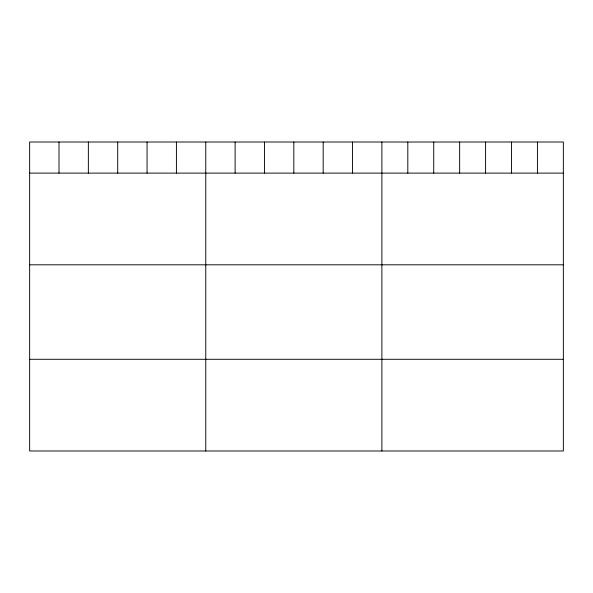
<?xml version="1.0" encoding="UTF-8"?>
<svg xmlns="http://www.w3.org/2000/svg" width="593" height="593" viewBox="0 0 593 593"><rect width="100%" height="100%" fill="white"/><g stroke="black" fill="none" stroke-linecap="round" stroke-linejoin="round"><path stroke-width="0.89" d="M563.35 173.112L563.35 450.991L29.65 450.991L29.65 142.009L563.35 142.009L563.35 173.112L29.65 173.112M29.65 264.812L563.35 264.812M29.65 359.291L563.35 359.291M537.428 142.009L537.428 173.112M511.507 142.009L511.507 173.112M485.585 142.009L485.585 173.112M459.657 142.009L459.657 173.112M433.735 142.009L433.735 173.112M407.814 142.009L407.814 173.112M381.892 142.009L381.892 450.991M352.538 142.009L352.538 173.112M323.185 142.009L323.185 173.112M293.831 142.009L293.831 173.112M264.478 142.009L264.478 173.112M235.124 142.009L235.124 173.112M205.771 142.009L205.771 450.991M176.417 142.009L176.417 173.112M147.064 142.009L147.064 173.112M117.71 142.009L117.71 173.112M88.357 142.009L88.357 173.112M59.003 142.009L59.003 173.112"/></g></svg>
